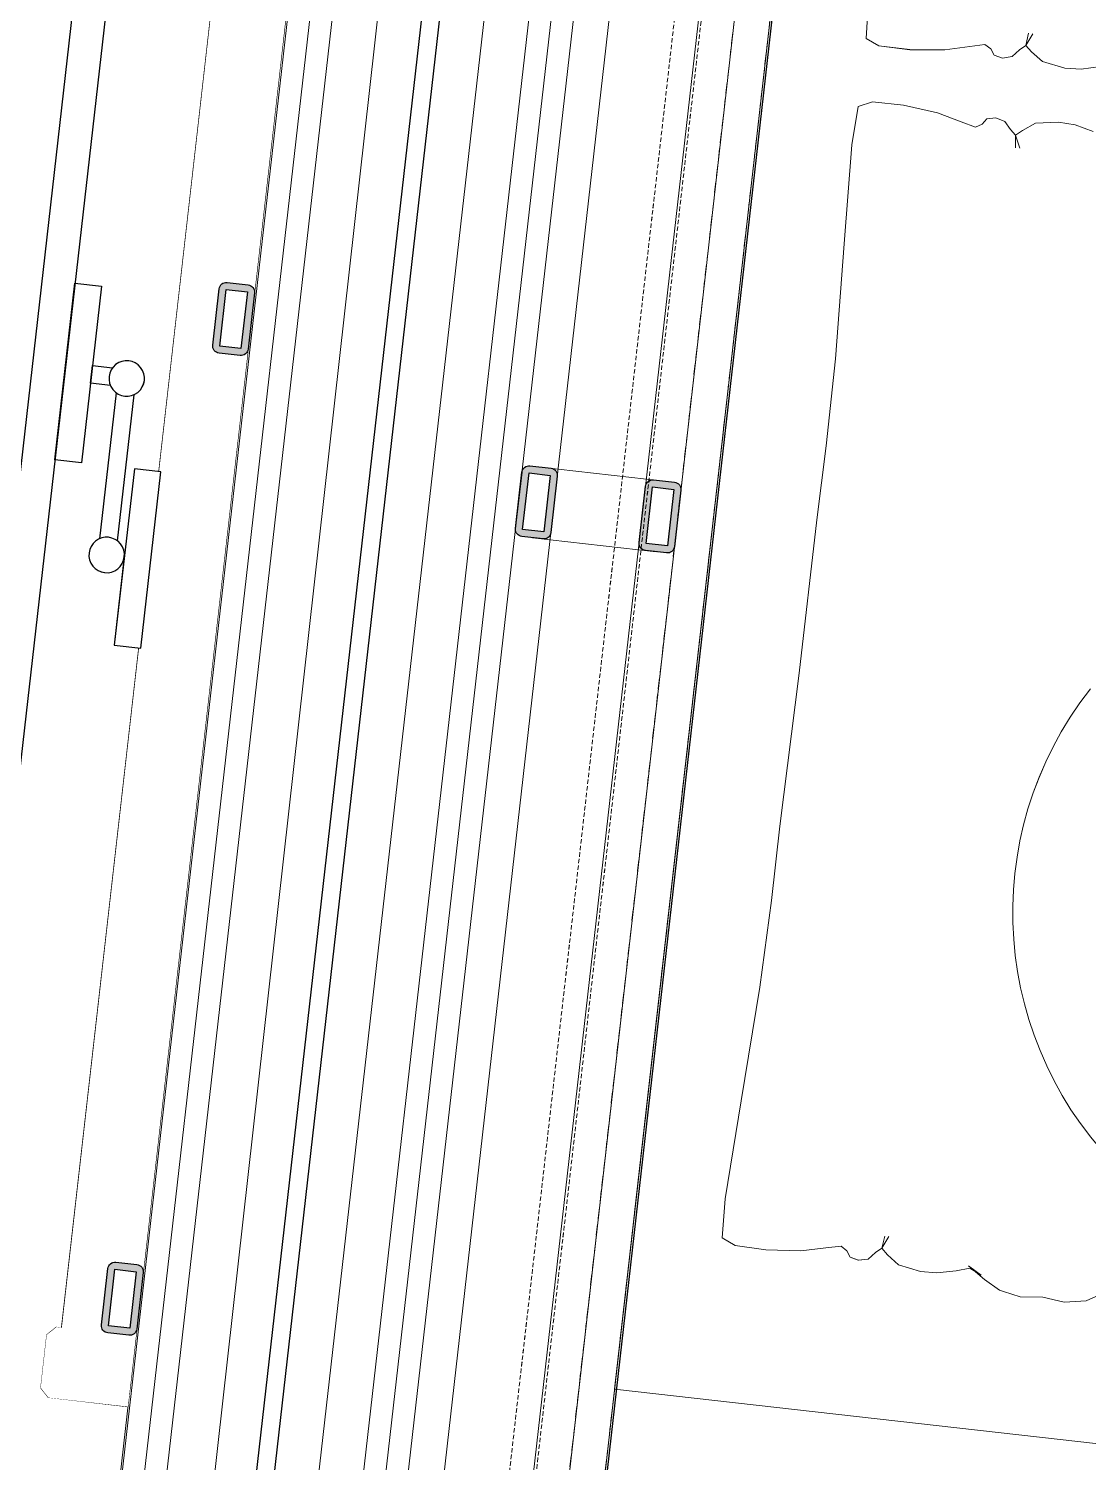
# Model space of a CAD drawing. Header units: millimetres. Extents: x 26282 to 30760, y 1404 to 4574.
# Drawn here: x 29792.2 to 29851.8, y 3526 to 3606.7 of the extents above; entities that cross this region are included whole.
import ezdxf

# ---------------------------------------------------------------- set-up
doc = ezdxf.new("R2010")
doc.units = ezdxf.units.MM
doc.header["$LTSCALE"] = 0.25
doc.set_wipeout_variables(frame=1)
doc.linetypes.add('01-2BASEMENT$0$HIDDEN', pattern=[0.375, 0.25, -0.125])
doc.linetypes.add('HIDDEN', pattern=[0.375, 0.25, -0.125])
for name, color, linetype, lineweight in [('AB-DUV', 4, 'Continuous', 50), ('FURNITURE (3RDF)', 43, 'Continuous', 20), ('HIDDEN (3RDF)', 145, 'HIDDEN', 13), ('ID-ALCIPAN', 124, 'Continuous', 20), ('ID-HATCH', 252, 'Continuous', 18), ('LIGHTENING FIXTURE (3RDF)', 50, 'Continuous', 20), ('METAL PROFILE (3RDF)', 251, 'Continuous', 18), ('WALL CLADDING (3RDF)', 43, 'Continuous', 13), ('WALLPAPER (3RDF)', 63, 'Continuous', 13)]:
    doc.layers.add(name, color=color, linetype=linetype, lineweight=lineweight)
for name, color, linetype in [('ACCESSORIES (3RDF)', 2, 'Continuous'), ('ID-PROFIL', 145, 'Continuous'), ('LEATHER (3RDF)', 57, 'Continuous'), ('WIPEOUT(3RDF)', 250, 'Continuous')]:
    doc.layers.add(name, color=color, linetype=linetype)
doc.linetypes.add('BATTING', pattern='A,0.0001,-0.1,[134,ltypeshp.shx,S=0.1,R=0,X=-0.1,Y=0],-0.2,[134,ltypeshp.shx,S=0.1,R=180,X=0.1,Y=0],-0.1', length=0.4001)

# ---------------------------------------------------------------- blocks, each defined once
blk = doc.blocks.new('20x40 profil')
at = {"layer": 'METAL PROFILE (3RDF)'}
h = blk.add_hatch(color=256, dxfattribs=at)
edge = h.paths.add_edge_path()
edge.add_line((-1.6, 2), (1.6, 2))
edge.add_arc((1.6, 1.6), 0.4, 360, 450, ccw=False)
edge.add_line((2, 1.6), (2, 0.4))
edge.add_arc((1.6, 0.4), 0.4, 270, 360, ccw=False)
edge.add_line((1.6, 0), (-1.6, 0))
edge.add_arc((-1.6, 0.4), 0.4, 180, 270, ccw=False)
edge.add_line((-2, 0.4), (-2, 1.6))
edge.add_arc((-1.6, 1.6), 0.4, 90, 180, ccw=False)
h.paths.add_polyline_path([(-1.6, 1.6), (1.6, 1.6), (1.6, 0.4), (-1.6, 0.4)], flags=16)
at = {"layer": 'ID-PROFIL'}
blk.add_lwpolyline([(1.6, 2), (-1.6, 2, 0.414214), (-2, 1.6), (-2, 0.4, 0.414214), (-1.6, 0), (1.6, 0, 0.414214), (2, 0.4), (2, 1.6, 0.414214)], format="xyb", close=True, dxfattribs=at)
blk.add_lwpolyline([(1.6, 1.6), (-1.6, 1.6), (-1.6, 0.4), (1.6, 0.4)], close=True, dxfattribs=at)
blk = doc.blocks.new('A$C338956E9')
at = {"layer": 'METAL PROFILE (3RDF)'}
h = blk.add_hatch(color=256, dxfattribs=at)
edge = h.paths.add_edge_path()
edge.add_line((0.4, 0), (3.6, 0))
edge.add_arc((3.6, 0.4), 0.4, 270, 360)
edge.add_line((4, 0.4), (4, 1.6))
edge.add_arc((3.6, 1.6), 0.4, 360, 450)
edge.add_line((3.6, 2), (0.4, 2))
edge.add_arc((0.4, 1.6), 0.4, 450, 540)
edge.add_line((0, 1.6), (0, 0.4))
edge.add_arc((0.4, 0.4), 0.4, 540, 630)
h.paths.add_polyline_path([(0.4, 0.4), (3.6, 0.4), (3.6, 1.6), (0.4, 1.6)], flags=16)
at = {"layer": 'METAL PROFILE (3RDF)', "color": 4, "xscale": -1, "rotation": 180}
blk.add_blockref('20x40 profil', (2, 2, 0), dxfattribs=at)
blk = doc.blocks.new('A$C5B9169E6')
blk.add_wipeout([(0, 0.008), (0, 4.133), (3, 4.133), (5.251, 6.007), (31.9, 6.005), (31.718, 7.505), (36.4, 7.504), (36.4, 8.638), (37.767, 10.004), (46.035, 10.003), (45.806, 10.503), (41.901, 10.504), (41.901, 12.003), (51.901, 12.003), (51.901, 10.503), (47.338, 10.503), (46.11, 10.503), (46.11, 10.116), (46.034, 9.003), (37.766, 9.004), (37.4, 8.638), (37.4, 7.504), (41.9, 7.504), (41.9, 6.004), (68.551, 6.001), (70.8, 4.125), (73.8, 4.125), (73.8, 0)]).translate(0, 0, -2.269).dxf.layer = 'WIPEOUT(3RDF)'
at = {"layer": 'ACCESSORIES (3RDF)', "elevation": -2.269}
for points in [[(46.901, 10.503), (51.901, 10.502), (51.901, 12.002), (41.901, 12.003), (41.901, 10.503), (51.901, 10.502)], [(37.767, 10.004), (46.035, 10.003)], [(37.767, 9.004), (46.034, 9.003)], [(37.4, 8.638), (37.4, 7.504), (36.4, 7.504)], [(36.9, 7.504), (36.4, 7.504), (36.4, 8.638)], [(36.9, 6.004), (31.9, 6.004), (31.9, 7.504), (41.9, 7.503), (41.9, 6.003), (31.9, 6.004)], [(3, 4.133), (5.251, 6.007), (68.551, 6.001), (70.8, 4.125)]]:
    blk.add_lwpolyline(points, dxfattribs=at)
blk.add_lwpolyline([(73.8, 4.125), (73.8, 0), (0, 0.008), (0, 4.133)], close=True, dxfattribs=at)
at = {"layer": 'ACCESSORIES (3RDF)', "extrusion": (7.07107e-17, 7.07107e-17, -1)}
blk.add_ellipse((36.901, 9.504, -2.269), major_axis=(0.707, 0.707), ratio=1, start_param=1.570796326794896, end_param=7.853981633974483, dxfattribs=at)
at = {"layer": 'ACCESSORIES (3RDF)', "extrusion": (1e-16, 1e-16, -1)}
blk.add_ellipse((46.901, 9.503, -2.269), major_axis=(0.707, -0.707), ratio=1, dxfattribs=at)
blk = doc.blocks.new('TVPANEL-01')
blk.add_wipeout([(-369.551, 81.548), (-369.551, 77.048), (-369.051, 76.548), (-366.051, 76.548), (-365.551, 77.048), (-365.551, 77.348), (-307.052, 77.348), (-258.551, 77.348), (-258.551, 77.048), (-258.051, 76.548), (-255.051, 76.548), (-254.551, 77.048), (-254.551, 81.548)]).dxf.layer = 'WIPEOUT(3RDF)'
at = {"layer": 'LEATHER (3RDF)', "elevation": 0}
blk.add_lwpolyline([(-260.551, 79.446), (-260.551, 79.546), (-258.551, 79.546), (-258.551, 77.348), (-365.551, 77.348), (-365.551, 79.548), (-363.551, 79.548), (-363.551, 79.448)], dxfattribs=at)
at = {"layer": 'WALL CLADDING (3RDF)', "ltscale": 0.25}
for p, q in [((-258.551, 81.548), (-258.551, 77.048)), ((-257.351, 81.548), (-258.551, 81.548)), ((-257.351, 81.548), (-257.351, 77.748)), ((-255.751, 81.548), (-255.751, 77.748)), ((-255.751, 81.548), (-254.551, 81.548)), ((-254.551, 81.548), (-254.551, 77.048)), ((-257.351, 77.748), (-255.751, 77.748)), ((-258.551, 77.048), (-258.051, 76.548)), ((-255.051, 76.548), (-254.551, 77.048)), ((-258.051, 76.548), (-255.051, 76.548))]:
    blk.add_line(p, q, dxfattribs=at)
at = {"layer": 'WALL CLADDING (3RDF)', "elevation": 0}
blk.add_lwpolyline([(-365.451, 77.448), (-365.451, 79.448), (-258.651, 79.446), (-258.651, 77.446), (-365.451, 77.448)], dxfattribs=at)
at = {"layer": 'WIPEOUT(3RDF)'}
for p, q in [((-255.751, 81.548), (-368.351, 81.548)), ((-258.551, 81.548), (-365.551, 81.548))]:
    blk.add_line(p, q, dxfattribs=at)
at = {"ltscale": 0.25}
for p in [(-318.059, 79.548, 0), (-262.551, 79.548, 0)]:
    blk.add_blockref('A$C338956E9', p, dxfattribs=at)
at = {"ltscale": 0.25, "rotation": 0.006196773708317901}
blk.add_blockref('A$C5B9169E6', (-348.951, 65.439, 2.269), dxfattribs=at)
blk = doc.blocks.new('A$C4A193E75')
for p, q in [((199, 158.172), (199, 8.172)), ((193.627, 87.507), (193.511, 85.314)), ((184.219, 86.625), (184.53, 85.92)), ((184.53, 85.92), (184.451, 86.627)), ((184.168, 85.608), (183.486, 85.132)), ((184.53, 85.92), (184.168, 85.608)), ((184.848, 85.644), (184.53, 85.92)), ((185.222, 85.219), (184.848, 85.644)), ((186.819, 85.727), (186.47, 85.511)), ((187.66, 85.52), (186.819, 85.727)), ((180.213, 85.222), (181.275, 84.963)), ((182.209, 84.915), (181.275, 84.963)), ((183.486, 85.132), (182.209, 84.915)), ((185.754, 85.08), (185.222, 85.219)), ((186.238, 85.191), (185.754, 85.08)), ((186.47, 85.511), (186.238, 85.191)), ((189.036, 85.171), (187.66, 85.52)), ((190.991, 84.958), (189.036, 85.171)), ((192.744, 84.975), (190.991, 84.958)), ((193.511, 85.314), (192.744, 84.975)), ((180.213, 81.549), (181.275, 81.807)), ((182.209, 81.856), (181.275, 81.807)), ((183.486, 81.638), (182.209, 81.856)), ((184.168, 81.162), (183.486, 81.638)), ((185.222, 81.552), (184.848, 81.126)), ((185.754, 81.69), (185.222, 81.552)), ((186.238, 81.58), (185.754, 81.69)), ((186.47, 81.259), (186.238, 81.58)), ((189.036, 81.599), (187.66, 81.25)), ((190.991, 81.812), (189.036, 81.599)), ((192.744, 81.795), (190.991, 81.812)), ((193.511, 81.456), (192.744, 81.795)), ((184.53, 80.85), (184.168, 81.162)), ((184.219, 80.145), (184.53, 80.85)), ((184.53, 80.85), (184.451, 80.143)), ((184.848, 81.126), (184.53, 80.85)), ((186.819, 81.044), (186.47, 81.259)), ((187.66, 81.25), (186.819, 81.044)), ((193.627, 79.263), (193.511, 81.456)), ((193.43, 73.686), (193.627, 79.263)), ((193.185, 67.197), (193.43, 73.686)), ((193.185, 67.197), (193.157, 62.269)), ((193.21, 58.065), (193.157, 62.269)), ((193.213, 49.382), (193.21, 58.065)), ((193.325, 40.701), (193.213, 49.382)), ((193.328, 36.497), (193.325, 40.701)), ((193.421, 31.57), (193.328, 36.497)), ((193.753, 25.086), (193.421, 31.57)), ((194.024, 19.514), (193.753, 25.086)), ((193.936, 17.319), (194.024, 19.514)), ((184.949, 17.738), (184.629, 18.441)), ((184.861, 18.439), (184.949, 17.738)), ((179.986, 17.302), (178.998, 16.655)), ((179.224, 16.859), (179.986, 17.302)), ((179.224, 16.859), (179.891, 17.194)), ((179.891, 17.194), (180.642, 16.95)), ((180.642, 16.95), (181.707, 16.714)), ((183.915, 16.929), (184.591, 17.419)), ((184.591, 17.419), (184.949, 17.738)), ((184.949, 17.738), (185.27, 17.469)), ((185.27, 17.469), (185.65, 17.051)), ((185.65, 17.051), (186.184, 16.924)), ((186.184, 16.924), (186.667, 17.044)), ((186.667, 17.044), (186.893, 17.37)), ((186.893, 17.37), (187.24, 17.593)), ((187.24, 17.593), (188.084, 17.404)), ((188.084, 17.404), (189.464, 17.083)), ((189.464, 17.083), (191.422, 16.911)), ((191.422, 16.911), (193.174, 16.964)), ((193.174, 16.964), (193.936, 17.319)), ((172.031, 16.784), (173.176, 16.093)), ((178.091, 16.144), (177.862, 16.092)), ((178.998, 16.655), (178.091, 16.144)), ((181.707, 16.714), (182.641, 16.685)), ((182.641, 16.685), (183.915, 16.929)), ((173.474, 16.047), (173.176, 16.093)), ((173.474, 16.047), (174.397, 15.878)), ((174.397, 15.878), (175.636, 16.022)), ((176.907, 15.905), (175.636, 16.022)), ((177.862, 16.092), (176.907, 15.905)), ((199, 8.172), (78.106, 8.172))]:
    blk.add_line(p, q)
blk.add_arc((159.503, 39.637), 20.377, 306.99541, 31.72896)
blk = doc.blocks.new('ODA216')
at = {"layer": 'METAL PROFILE (3RDF)'}
h = blk.add_hatch(color=256, dxfattribs=at)
edge = h.paths.add_edge_path()
edge.add_line((-24.095, 11.097), (-27.295, 11.096))
edge.add_arc((-27.295, 10.696), 0.4, 90.00811, 180.00811)
edge.add_line((-27.695, 10.696), (-27.694, 9.496))
edge.add_arc((-27.294, 9.496), 0.4, 180.00811, 270.00811)
edge.add_line((-27.294, 9.096), (-24.094, 9.097))
edge.add_arc((-24.094, 9.497), 0.4, 270.00811, 360.00811)
edge.add_line((-23.694, 9.497), (-23.695, 10.697))
edge.add_arc((-24.095, 10.697), 0.4, 360.00811, 450.00811)
h.paths.add_polyline_path([(-24.095, 10.697), (-27.295, 10.696), (-27.294, 9.496), (-24.094, 9.497)], flags=16)
h = blk.add_hatch(color=256, dxfattribs=at)
edge = h.paths.add_edge_path()
edge.add_line((-24.094, 4.097), (-27.294, 4.096))
edge.add_arc((-27.294, 3.696), 0.4, 90.00811, 180.00811)
edge.add_line((-27.694, 3.696), (-27.693, 2.496))
edge.add_arc((-27.293, 2.496), 0.4, 180.00811, 270.00811)
edge.add_line((-27.293, 2.096), (-24.093, 2.097))
edge.add_arc((-24.093, 2.497), 0.4, 270.00811, 360.00811)
edge.add_line((-23.693, 2.497), (-23.694, 3.697))
edge.add_arc((-24.094, 3.697), 0.4, 360.00811, 450.00811)
h.paths.add_polyline_path([(-24.094, 3.697), (-27.294, 3.696), (-27.293, 2.496), (-24.093, 2.497)], flags=16)
at = {"layer": 'FURNITURE (3RDF)', "color": 252}
for p, q in [((65.213, 0.11, 2.269), (-64.787, 0.091, 2.269)), ((-64.787, 0.091, 2.269), (65.213, 0.11, 2.269))]:
    blk.add_line(p, q, dxfattribs=at)
at = {"layer": 'HIDDEN (3RDF)', "ltscale": 10, "elevation": 2.269}
for points in [[(151.833, 2.122), (-150.935, 2.079)], [(151.833, 0.122), (-150.907, 0.079)]]:
    blk.add_lwpolyline(points, dxfattribs=at)
at = {"layer": 'LEATHER (3RDF)'}
blk.add_lwpolyline([(120.213, 2.218), (125.313, 2.218), (125.313, 0.018), (-125.313, -0.018), (-125.313, 2.183), (-120.213, 2.183)], dxfattribs=at)
at = {"layer": 'LIGHTENING FIXTURE (3RDF)', "linetype": '01-2BASEMENT$0$HIDDEN', "ltscale": 4}
for p, q in [((123.387, 5.468, -4.539), (-120.901, 5.433, -4.539)), ((123.387, 3.968, -4.539), (-120.901, 3.933, -4.539))]:
    blk.add_line(p, q, dxfattribs=at)
at = {"layer": 'METAL PROFILE (3RDF)'}
blk.add_line((151.833, 9.122, 2.269), (-151.034, 9.079, 2.269), dxfattribs=at)
at = {"layer": 'METAL PROFILE (3RDF)', "elevation": 2.269}
for points in [[(-27.694, 3.096), (-27.695, 10.096)], [(-23.694, 3.097), (-23.695, 10.097)], [(118.212, 4.117), (-118.214, 4.084)]]:
    blk.add_lwpolyline(points, dxfattribs=at)
at = {"layer": 'WALL CLADDING (3RDF)', "ltscale": 0.25}
for p, q in [((123.213, 2.118, 2.269), (-123.213, 2.083, 2.269)), ((125.213, 0.118, 2.269), (-125.213, 0.083, 2.269))]:
    blk.add_line(p, q, dxfattribs=at)
at = {"layer": 'FURNITURE (3RDF)', "extrusion": (0, 0, -1), "zscale": -0.9999999999999998, "rotation": 89.99189230860935}
blk.add_blockref('A$C4A193E75', (82.931, -198.911, -2.269), dxfattribs=at)
at = {"layer": 'METAL PROFILE (3RDF)', "color": 4, "extrusion": (0, 0, -1), "zscale": -0.9999999999999996, "rotation": 359.9918923086093}
for p in [(25.694, 9.097, -2.269), (25.693, 2.097, -2.269)]:
    blk.add_blockref('20x40 profil', p, dxfattribs=at)
blk = doc.blocks.new('A$C187D15ED')
at = {"layer": 'ID-ALCIPAN', "ltscale": 0.25}
for p, q in [((10232.704, 3250.763, 0), (10267.046, 3553.102, 0)), ((10233.948, 3250.64, 0), (10268.147, 3551.718, 0)), ((10235.192, 3250.516, 0), (10269.389, 3551.577, 0)), ((10250.155, 3512.935, 0), (10220.513, 3251.975, 0)), ((10251.397, 3512.793, 0), (10221.757, 3251.851, 0)), ((10248.772, 3511.834, 0), (10219.269, 3252.098, 0))]:
    blk.add_line(p, q, dxfattribs=at)
at = {"layer": 'ID-HATCH', "linetype": 'BATTING', "lineweight": 0, "ltscale": 4.5}
for p, q in [((10224.54, 3251.574, 0), (10278.389, 3733.085, 0)), ((10230.216, 3251.01, 0), (10264.321, 3551.267, 0))]:
    blk.add_line(p, q, dxfattribs=at)
at = {"layer": 'ID-PROFIL'}
for p, q in [((10261.084, 3553.779, 0), (10226.733, 3251.357, 0)), ((10261.837, 3551.549, 0), (10227.728, 3251.258, 0))]:
    blk.add_line(p, q, dxfattribs=at)
at = {"layer": 'WALLPAPER (3RDF)'}
blk.add_line((10248.661, 3511.746, 0), (10219.17, 3252.108, 0), dxfattribs=at)
at = {"layer": 'FURNITURE (3RDF)', "rotation": 263.5197728980198}
blk.add_blockref('TVPANEL-01', (10117.588, 3080.346, 0), dxfattribs=at)
at = {"layer": 'FURNITURE (3RDF)', "ltscale": 0.2, "rotation": 83.5150630362747}
blk.add_blockref('ODA216', (10263.272, 3399.359, -2.269), dxfattribs=at)

msp = doc.modelspace()

# ---------------------------------------------------------------- block references
at = {"layer": 'AB-DUV', "ltscale": 100}
msp.add_blockref('A$C187D15ED', (19570.424, 205.028, 5.126), dxfattribs=at)

# ---------------------------------------------------------------- next in the draw order: hatches: boundary and pattern name
at = {"layer": 'METAL PROFILE (3RDF)'}
h = msp.add_hatch(color=256, dxfattribs=at)
edge = h.paths.add_edge_path()
edge.add_line((29819.949, 3581.7), (29819.588, 3578.52))
edge.add_arc((29819.985, 3578.475), 0.4, 173.52317, 263.52317)
edge.add_line((29819.94, 3578.077), (29821.133, 3577.942))
edge.add_arc((29821.178, 3578.339), 0.4, 263.52317, 353.52317)
edge.add_line((29821.575, 3578.294), (29821.936, 3581.474))
edge.add_arc((29821.539, 3581.519), 0.4, 353.52317, 443.52317)
edge.add_line((29821.584, 3581.917), (29820.391, 3582.052))
edge.add_arc((29820.346, 3581.654), 0.4, 443.52317, 533.52317)
h.paths.add_polyline_path([(29820.346, 3581.654), (29819.985, 3578.475), (29821.178, 3578.339), (29821.539, 3581.519)], flags=16)
h = msp.add_hatch(color=256, dxfattribs=at)
edge = h.paths.add_edge_path()
edge.add_line((29819.949, 3581.7), (29819.588, 3578.52))
edge.add_arc((29819.985, 3578.475), 0.4, -186.47683, -96.47683)
edge.add_line((29819.94, 3578.077), (29821.133, 3577.942))
edge.add_arc((29821.178, 3578.339), 0.4, -96.47683, -6.47683)
edge.add_line((29821.575, 3578.294), (29821.936, 3581.474))
edge.add_arc((29821.539, 3581.519), 0.4, -6.47683, 83.52317)
edge.add_line((29821.584, 3581.917), (29820.391, 3582.052))
edge.add_arc((29820.346, 3581.654), 0.4, 83.52317, 173.52317)
h.paths.add_polyline_path([(29820.346, 3581.654), (29819.985, 3578.475), (29821.178, 3578.339), (29821.539, 3581.519)], flags=16)
h = msp.add_hatch(color=256, dxfattribs=at)
edge = h.paths.add_edge_path()
edge.add_line((29826.904, 3580.91), (29826.543, 3577.73))
edge.add_arc((29826.941, 3577.685), 0.4, 173.52317, 263.52317)
edge.add_line((29826.895, 3577.288), (29828.088, 3577.152))
edge.add_arc((29828.133, 3577.55), 0.4, 263.52317, 353.52317)
edge.add_line((29828.53, 3577.505), (29828.891, 3580.684))
edge.add_arc((29828.494, 3580.729), 0.4, 353.52317, 443.52317)
edge.add_line((29828.539, 3581.127), (29827.347, 3581.262))
edge.add_arc((29827.302, 3580.865), 0.4, 443.52317, 533.52317)
h.paths.add_polyline_path([(29827.302, 3580.865), (29826.941, 3577.685), (29828.133, 3577.55), (29828.494, 3580.729)], flags=16)
h = msp.add_hatch(color=256, dxfattribs=at)
edge = h.paths.add_edge_path()
edge.add_line((29826.904, 3580.91), (29826.543, 3577.73))
edge.add_arc((29826.941, 3577.685), 0.4, -186.47683, -96.47683)
edge.add_line((29826.895, 3577.288), (29828.088, 3577.152))
edge.add_arc((29828.133, 3577.55), 0.4, -96.47683, -6.47683)
edge.add_line((29828.53, 3577.505), (29828.891, 3580.684))
edge.add_arc((29828.494, 3580.729), 0.4, -6.47683, 83.52317)
edge.add_line((29828.539, 3581.127), (29827.347, 3581.262))
edge.add_arc((29827.302, 3580.865), 0.4, 83.52317, 173.52317)
h.paths.add_polyline_path([(29827.302, 3580.865), (29826.941, 3577.685), (29828.133, 3577.55), (29828.494, 3580.729)], flags=16)

# ---------------------------------------------------------------- next in the draw order: linework, layer by layer
at = {"layer": 'FURNITURE (3RDF)'}
for p, q in [((29842.08, 3679.131, 5.126), (29825.16, 3530.089, 5.126)), ((29839.448, 3608.311, 5.126), (29839.316, 3606.119, 5.126)), ((29839.316, 3606.119, 5.126), (29840.04, 3605.696, 5.126)), ((29845.153, 3605.664, 5.126), (29846.011, 3605.774, 5.126)), ((29846.011, 3605.774, 5.126), (29846.335, 3605.521, 5.126)), ((29848.308, 3605.708, 5.126), (29848.466, 3606.402, 5.126)), ((29848.696, 3606.374, 5.126), (29848.308, 3605.708, 5.126)), ((29840.04, 3605.696, 5.126), (29841.78, 3605.482, 5.126)), ((29841.78, 3605.482, 5.126), (29843.747, 3605.472, 5.126)), ((29843.747, 3605.472, 5.126), (29845.153, 3605.664, 5.126)), ((29846.335, 3605.521, 5.126), (29846.528, 3605.176, 5.126)), ((29846.528, 3605.176, 5.126), (29846.997, 3605.012, 5.126)), ((29846.997, 3605.012, 5.126), (29847.541, 3605.089, 5.126)), ((29847.541, 3605.089, 5.126), (29847.961, 3605.47, 5.126)), ((29847.961, 3605.47, 5.126), (29848.308, 3605.708, 5.126)), ((29848.308, 3605.708, 5.126), (29848.633, 3605.358, 5.126)), ((29848.633, 3605.358, 5.126), (29849.257, 3604.808, 5.126)), ((29849.257, 3604.808, 5.126), (29850.501, 3604.447, 5.126)), ((29850.501, 3604.447, 5.126), (29851.434, 3604.39, 5.126)), ((29852.518, 3604.527, 5.126), (29851.434, 3604.39, 5.126)), ((29838.881, 3602.286, 5.126), (29839.681, 3602.536, 5.126)), ((29839.681, 3602.536, 5.126), (29841.425, 3602.355, 5.126)), ((29838.518, 3600.12, 5.126), (29838.881, 3602.286, 5.126)), ((29841.425, 3602.355, 5.126), (29843.344, 3601.923, 5.126)), ((29843.344, 3601.923, 5.126), (29844.671, 3601.421, 5.126)), ((29844.671, 3601.421, 5.126), (29845.483, 3601.121, 5.126)), ((29845.483, 3601.121, 5.126), (29845.855, 3601.296, 5.126)), ((29845.855, 3601.296, 5.126), (29846.121, 3601.588, 5.126)), ((29846.121, 3601.588, 5.126), (29846.615, 3601.644, 5.126)), ((29846.615, 3601.644, 5.126), (29847.128, 3601.446, 5.126)), ((29847.128, 3601.446, 5.126), (29847.452, 3600.981, 5.126)), ((29847.452, 3600.981, 5.126), (29847.736, 3600.671, 5.126)), ((29847.736, 3600.671, 5.126), (29848.131, 3600.94, 5.126)), ((29848.131, 3600.94, 5.126), (29848.863, 3601.336, 5.126)), ((29848.863, 3601.336, 5.126), (29850.156, 3601.408, 5.126)), ((29850.156, 3601.408, 5.126), (29851.078, 3601.255, 5.126)), ((29852.104, 3600.878, 5.126), (29851.078, 3601.255, 5.126)), ((29838.084, 3594.557, 5.126), (29838.518, 3600.12, 5.126)), ((29847.736, 3600.671, 5.126), (29847.735, 3599.959, 5.126)), ((29847.965, 3599.935, 5.126), (29847.736, 3600.671, 5.126)), ((29837.596, 3588.081, 5.126), (29838.084, 3594.557, 5.126)), ((29837.596, 3588.081, 5.126), (29837.069, 3583.181, 5.126)), ((29836.541, 3579.01, 5.126), (29837.069, 3583.181, 5.126)), ((29835.559, 3570.383, 5.126), (29836.541, 3579.01, 5.126)), ((29834.468, 3561.77, 5.126), (29835.559, 3570.383, 5.126)), ((29833.992, 3557.593, 5.126), (29834.468, 3561.77, 5.126)), ((29833.343, 3552.708, 5.126), (29833.992, 3557.593, 5.126)), ((29832.282, 3546.303, 5.126), (29833.343, 3552.708, 5.126)), ((29831.384, 3540.797, 5.126), (29832.282, 3546.303, 5.126)), ((29831.224, 3538.607, 5.126), (29831.384, 3540.797, 5.126)), ((29831.941, 3538.168, 5.126), (29831.224, 3538.607, 5.126)), ((29833.676, 3537.917, 5.126), (29831.941, 3538.168, 5.126)), ((29837.048, 3538.03, 5.126), (29835.641, 3537.867, 5.126)), ((29837.907, 3538.123, 5.126), (29837.048, 3538.03, 5.126)), ((29838.227, 3537.862, 5.126), (29837.907, 3538.123, 5.126)), ((29840.201, 3538.009, 5.126), (29839.851, 3537.778, 5.126)), ((29840.368, 3538.695, 5.126), (29840.201, 3538.009, 5.126)), ((29840.201, 3538.009, 5.126), (29840.598, 3538.671, 5.126)), ((29840.521, 3537.651, 5.126), (29840.201, 3538.009, 5.126)), ((29835.641, 3537.867, 5.126), (29833.676, 3537.917, 5.126)), ((29838.416, 3537.513, 5.126), (29838.227, 3537.862, 5.126)), ((29838.882, 3537.339, 5.126), (29838.416, 3537.513, 5.126)), ((29839.427, 3537.405, 5.126), (29838.882, 3537.339, 5.126)), ((29839.851, 3537.778, 5.126), (29839.427, 3537.405, 5.126)), ((29841.137, 3537.088, 5.126), (29840.521, 3537.651, 5.126)), ((29842.375, 3536.702, 5.126), (29841.137, 3537.088, 5.126)), ((29843.307, 3536.625, 5.126), (29842.375, 3536.702, 5.126)), ((29844.391, 3536.74, 5.126), (29843.307, 3536.625, 5.126)), ((29845.165, 3536.898, 5.126), (29844.391, 3536.74, 5.126)), ((29845.083, 3537.015, 5.126), (29845.992, 3536.261, 5.126)), ((29845.79, 3536.49, 5.126), (29845.083, 3537.015, 5.126)), ((29845.79, 3536.49, 5.126), (29845.165, 3536.898, 5.126)), ((29845.992, 3536.261, 5.126), (29846.835, 3535.652, 5.126)), ((29846.835, 3535.652, 5.126), (29847.057, 3535.574, 5.126)), ((29847.057, 3535.574, 5.126), (29847.985, 3535.28, 5.126)), ((29852.928, 3535.604, 5.126), (29851.713, 3535.046, 5.126)), ((29847.985, 3535.28, 5.126), (29849.261, 3535.253, 5.126)), ((29850.476, 3534.971, 5.126), (29849.261, 3535.253, 5.126)), ((29851.411, 3535.034, 5.126), (29850.476, 3534.971, 5.126)), ((29851.411, 3535.034, 5.126), (29851.713, 3535.046, 5.126)), ((29825.16, 3530.089, 5.126), (29945.283, 3516.452, 5.126))]:
    msp.add_line(p, q, dxfattribs=at)
at = {"layer": 'FURNITURE (3RDF)', "color": 252}
for p, q in [((29840.952, 3669.195, 5.126), (29826.288, 3540.025, 5.126)), ((29826.288, 3540.025, 5.126), (29840.952, 3669.195, 5.126))]:
    msp.add_line(p, q, dxfattribs=at)
at = {"layer": 'FURNITURE (3RDF)'}
msp.add_arc((29867.954, 3556.898, 5.126), 20.377, 141.79421, 226.52776, dxfattribs=at)
at = {"layer": 'HIDDEN (3RDF)', "ltscale": 10, "elevation": 5.126}
for points in [[(29848.736, 3755.488), (29814.583, 3454.652)], [(29850.723, 3755.262), (29816.574, 3454.455)]]:
    msp.add_lwpolyline(points, dxfattribs=at)
at = {"layer": 'ID-PROFIL', "elevation": 5.126}
for points in [[(29819.588, 3578.52), (29819.949, 3581.7, -0.414214), (29820.391, 3582.052), (29821.584, 3581.917, -0.414214), (29821.936, 3581.474), (29821.575, 3578.294, -0.414214), (29821.133, 3577.942), (29819.94, 3578.077, -0.414214)], [(29826.543, 3577.73), (29826.904, 3580.91, -0.414214), (29827.347, 3581.262), (29828.539, 3581.127, -0.414214), (29828.891, 3580.684), (29828.53, 3577.505, -0.414214), (29828.088, 3577.152), (29826.895, 3577.288, -0.414214)]]:
    msp.add_lwpolyline(points, format="xyb", close=True, dxfattribs=at)
for points in [[(29819.985, 3578.475), (29820.346, 3581.654), (29821.539, 3581.519), (29821.178, 3578.339)], [(29826.941, 3577.685), (29827.302, 3580.865), (29828.494, 3580.729), (29828.133, 3577.55)]]:
    msp.add_lwpolyline(points, close=True, dxfattribs=at)
at = {"layer": 'LEATHER (3RDF)'}
for points, elevation in [([(29845.07, 3724.081), (29845.645, 3729.148), (29847.831, 3728.9), (29819.561, 3479.874), (29817.374, 3480.122), (29817.95, 3485.189)], 2.857), ([(29796.356, 3535.294), (29796.455, 3535.283), (29796.23, 3533.296), (29794.046, 3533.544), (29806.122, 3639.86), (29808.308, 3639.612), (29808.082, 3637.625), (29807.982, 3637.636)], 5.126)]:
    msp.add_lwpolyline(points, dxfattribs=dict(at, elevation=elevation))
at = {"layer": 'LIGHTENING FIXTURE (3RDF)', "linetype": '01-2BASEMENT$0$HIDDEN', "ltscale": 4}
for p, q in [((29842.199, 3727.602, -1.682), (29814.642, 3484.873, -1.682)), ((29843.689, 3727.432, -1.682), (29816.133, 3484.704, -1.682))]:
    msp.add_line(p, q, dxfattribs=at)
at = {"layer": 'METAL PROFILE (3RDF)', "elevation": 5.126}
for points in [[(29842.956, 3722.308), (29816.287, 3487.391)], [(29827.943, 3581.195), (29820.988, 3581.984)], [(29827.492, 3577.22), (29820.536, 3578.01)]]:
    msp.add_lwpolyline(points, dxfattribs=at)
at = {"layer": 'WALL CLADDING (3RDF)', "ltscale": 0.25}
for p, q in [((29847.721, 3728.812, 5.126), (29819.472, 3479.984, 5.126)), ((29845.508, 3727.05, 5.126), (29817.711, 3482.197, 5.126)), ((29793.194, 3533.138, 5.126), (29792.856, 3530.157, 5.126)), ((29793.747, 3533.578, 5.126), (29793.194, 3533.138, 5.126)), ((29798.219, 3533.07, 5.126), (29793.747, 3533.578, 5.126)), ((29794.308, 3532.307, 5.126), (29794.127, 3530.717, 5.126)), ((29798.083, 3531.878, 5.126), (29794.308, 3532.307, 5.126)), ((29798.083, 3531.878, 5.126), (29798.219, 3533.07, 5.126)), ((29797.903, 3530.288, 5.126), (29794.127, 3530.717, 5.126)), ((29792.856, 3530.157, 5.126), (29793.296, 3529.603, 5.126)), ((29797.903, 3530.288, 5.126), (29797.767, 3529.096, 5.126)), ((29797.767, 3529.096, 5.126), (29793.296, 3529.603, 5.126))]:
    msp.add_line(p, q, dxfattribs=at)
at = {"layer": 'WALL CLADDING (3RDF)', "elevation": 5.126}
msp.add_lwpolyline([(29806.21, 3639.75), (29808.197, 3639.524), (29796.142, 3533.407), (29794.154, 3533.632), (29806.21, 3639.75)], dxfattribs=at)
at = {"layer": 'WIPEOUT(3RDF)'}
for p, q in [((29797.903, 3530.288, 5.126), (29810.611, 3642.168, 5.126)), ((29798.219, 3533.07, 5.126), (29810.295, 3639.386, 5.126))]:
    msp.add_line(p, q, dxfattribs=at)

# ---------------------------------------------------------------- next in the draw order: wipeouts: each hides what was drawn before it
msp.add_wipeout([(29810.746, 3643.361), (29806.275, 3643.869), (29805.722, 3643.428), (29805.383, 3640.447), (29805.824, 3639.894), (29806.122, 3639.86), (29799.519, 3581.735), (29794.046, 3533.544), (29793.747, 3533.578), (29793.194, 3533.138), (29792.856, 3530.157), (29793.296, 3529.603), (29797.767, 3529.096)]).translate(0, 0, 5.126).dxf.layer = 'WIPEOUT(3RDF)'

# ---------------------------------------------------------------- next in the draw order: hatches: boundary and pattern name
at = {"layer": 'METAL PROFILE (3RDF)'}
h = msp.add_hatch(color=256, dxfattribs=at)
edge = h.paths.add_edge_path()
edge.add_line((29802.902, 3592.026), (29802.541, 3588.846))
edge.add_arc((29802.939, 3588.801), 0.4, 173.51977, 263.51977)
edge.add_line((29802.894, 3588.403), (29804.086, 3588.268))
edge.add_arc((29804.131, 3588.665), 0.4, 263.51977, 353.51977)
edge.add_line((29804.528, 3588.62), (29804.89, 3591.8))
edge.add_arc((29804.492, 3591.845), 0.4, 353.51977, 443.51977)
edge.add_line((29804.537, 3592.242), (29803.345, 3592.378))
edge.add_arc((29803.3, 3591.98), 0.4, 443.51977, 533.51977)
h.paths.add_polyline_path([(29803.3, 3591.98), (29802.939, 3588.801), (29804.131, 3588.665), (29804.492, 3591.845)], flags=16)
h = msp.add_hatch(color=256, dxfattribs=at)
edge = h.paths.add_edge_path()
edge.add_line((29802.902, 3592.026), (29802.541, 3588.846))
edge.add_arc((29802.939, 3588.801), 0.4, -186.48023, -96.48023)
edge.add_line((29802.894, 3588.403), (29804.086, 3588.268))
edge.add_arc((29804.131, 3588.665), 0.4, -96.48023, -6.48023)
edge.add_line((29804.528, 3588.62), (29804.89, 3591.8))
edge.add_arc((29804.492, 3591.845), 0.4, -6.48023, 83.51977)
edge.add_line((29804.537, 3592.242), (29803.345, 3592.378))
edge.add_arc((29803.3, 3591.98), 0.4, 83.51977, 173.51977)
h.paths.add_polyline_path([(29803.3, 3591.98), (29802.939, 3588.801), (29804.131, 3588.665), (29804.492, 3591.845)], flags=16)
h = msp.add_hatch(color=256, dxfattribs=at)
edge = h.paths.add_edge_path()
edge.add_line((29796.638, 3536.873), (29796.277, 3533.693))
edge.add_arc((29796.674, 3533.648), 0.4, 173.51977, 263.51977)
edge.add_line((29796.629, 3533.251), (29797.821, 3533.115))
edge.add_arc((29797.866, 3533.513), 0.4, 263.51977, 353.51977)
edge.add_line((29798.264, 3533.467), (29798.625, 3536.647))
edge.add_arc((29798.228, 3536.692), 0.4, 353.51977, 443.51977)
edge.add_line((29798.273, 3537.09), (29797.08, 3537.225))
edge.add_arc((29797.035, 3536.828), 0.4, 443.51977, 533.51977)
h.paths.add_polyline_path([(29797.035, 3536.828), (29796.674, 3533.648), (29797.866, 3533.513), (29798.228, 3536.692)], flags=16)
h = msp.add_hatch(color=256, dxfattribs=at)
edge = h.paths.add_edge_path()
edge.add_line((29796.638, 3536.873), (29796.277, 3533.693))
edge.add_arc((29796.674, 3533.648), 0.4, -186.48023, -96.48023)
edge.add_line((29796.629, 3533.251), (29797.821, 3533.115))
edge.add_arc((29797.866, 3533.513), 0.4, -96.48023, -6.48023)
edge.add_line((29798.264, 3533.467), (29798.625, 3536.647))
edge.add_arc((29798.228, 3536.692), 0.4, -6.48023, 83.51977)
edge.add_line((29798.273, 3537.09), (29797.08, 3537.225))
edge.add_arc((29797.035, 3536.828), 0.4, 83.51977, 173.51977)
h.paths.add_polyline_path([(29797.035, 3536.828), (29796.674, 3533.648), (29797.866, 3533.513), (29798.228, 3536.692)], flags=16)

# ---------------------------------------------------------------- next in the draw order: linework, layer by layer
at = {"layer": 'ID-PROFIL', "elevation": 5.126}
for points in [[(29802.541, 3588.846), (29802.902, 3592.026, -0.414214), (29803.345, 3592.378), (29804.537, 3592.242, -0.414214), (29804.89, 3591.8), (29804.528, 3588.62, -0.414214), (29804.086, 3588.268), (29802.894, 3588.403, -0.414214)], [(29796.277, 3533.693), (29796.638, 3536.873, -0.414214), (29797.08, 3537.225), (29798.273, 3537.09, -0.414214), (29798.625, 3536.647), (29798.264, 3533.467, -0.414214), (29797.821, 3533.115), (29796.629, 3533.251, -0.414214)]]:
    msp.add_lwpolyline(points, format="xyb", close=True, dxfattribs=at)
for points in [[(29802.939, 3588.801), (29803.3, 3591.98), (29804.492, 3591.845), (29804.131, 3588.665)], [(29796.674, 3533.648), (29797.035, 3536.828), (29798.228, 3536.692), (29797.866, 3533.513)]]:
    msp.add_lwpolyline(points, close=True, dxfattribs=at)
at = {"layer": 'METAL PROFILE (3RDF)'}
msp.add_line((29841.781, 3756.278, 5.126), (29807.617, 3455.345, 5.126), dxfattribs=at)

# ---------------------------------------------------------------- next in the draw order: wipeouts: each hides what was drawn before it
msp.add_wipeout([(29792.423, 3624.71), (29796.522, 3624.244), (29796.183, 3621.263), (29797.792, 3618.816), (29794.784, 3592.337), (29796.296, 3592.349), (29795.767, 3587.696), (29796.894, 3587.568), (29798.097, 3586.057), (29797.164, 3577.842), (29797.686, 3578.012), (29798.127, 3581.893), (29799.618, 3581.724), (29798.489, 3571.787), (29796.999, 3571.957), (29797.514, 3576.49), (29797.652, 3577.71), (29797.267, 3577.754), (29796.17, 3577.955), (29797.103, 3586.17), (29796.781, 3586.575), (29795.654, 3586.703), (29795.146, 3582.231), (29793.656, 3582.401), (29790.648, 3555.92), (29788.531, 3553.896), (29788.193, 3550.916), (29784.094, 3551.381)]).translate(0, 0, 5.126).dxf.layer = 'WIPEOUT(3RDF)'

# ---------------------------------------------------------------- next in the draw order: linework, layer by layer
at = {"layer": 'ACCESSORIES (3RDF)', "elevation": 5.126}
msp.add_lwpolyline([(29788.193, 3550.916), (29784.094, 3551.381), (29792.423, 3624.71), (29796.522, 3624.244)], close=True, dxfattribs=at)
for points in [[(29796.183, 3621.263), (29797.792, 3618.816), (29790.648, 3555.92), (29788.531, 3553.896)], [(29794.22, 3587.369), (29794.784, 3592.337), (29796.275, 3592.167), (29795.146, 3582.231), (29793.656, 3582.401), (29794.784, 3592.337)], [(29796.781, 3586.575), (29795.654, 3586.703), (29795.767, 3587.696)], [(29795.711, 3587.199), (29795.767, 3587.696), (29796.894, 3587.568)], [(29797.103, 3586.17), (29796.17, 3577.954)], [(29798.097, 3586.057), (29797.164, 3577.842)], [(29797.563, 3576.925), (29796.999, 3571.957), (29798.489, 3571.787), (29799.618, 3581.723), (29798.127, 3581.893), (29796.999, 3571.957)]]:
    msp.add_lwpolyline(points, dxfattribs=at)
at = {"layer": 'ACCESSORIES (3RDF)', "extrusion": (7.07107e-17, -7.07107e-17, -1)}
for centre in [(29797.698, 3586.974, 5.126), (29796.569, 3577.038, 5.126)]:
    msp.add_ellipse(centre, major_axis=(-0.707, 0.707), ratio=1, start_param=4.825382, end_param=11.108567, dxfattribs=at)

doc.saveas('drawing.dxf')
